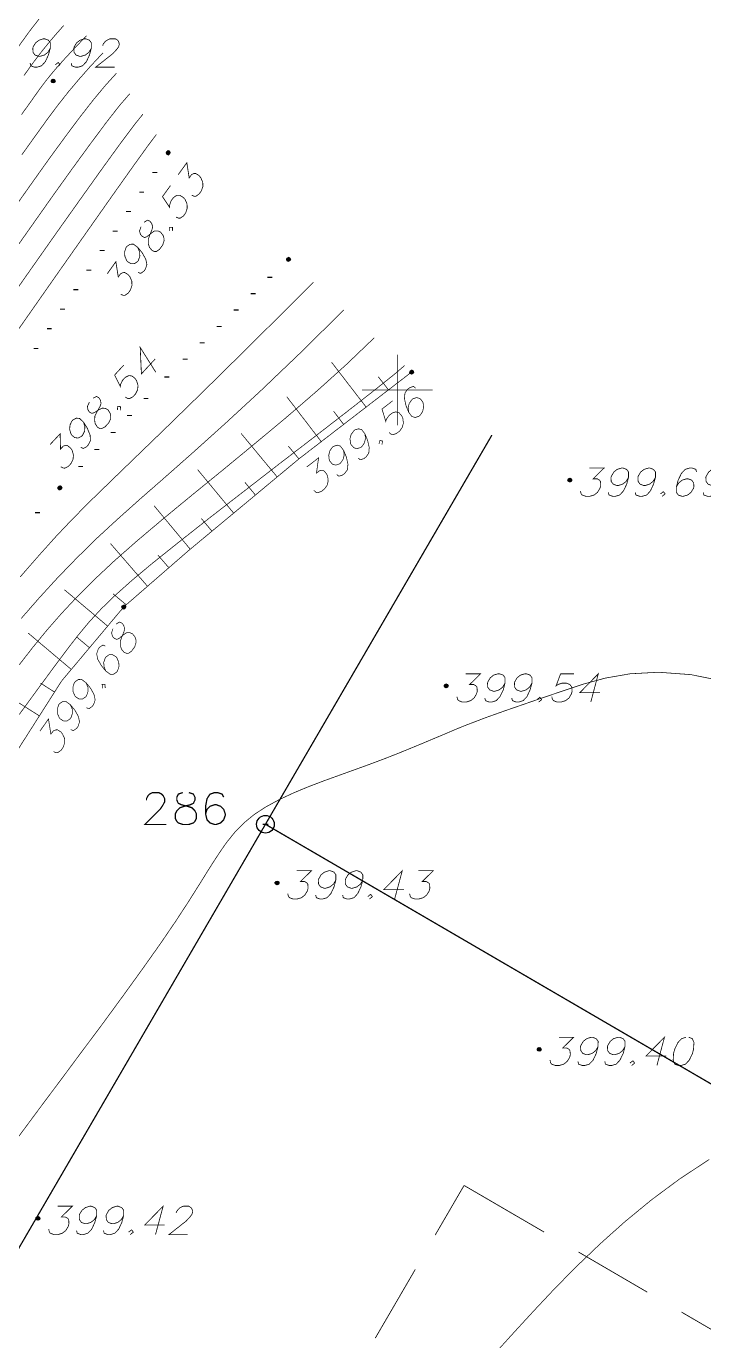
# Model space of a CAD drawing. Extents: x 489 to 720, y 1028 to 1176.
# Drawn here: x 516.04 to 525.64, y 1073.17 to 1091.78 of the extents above; entities that cross this region are included whole.
import ezdxf

# ---------------------------------------------------------------- set-up
doc = ezdxf.new("R2010")
doc.units = 0
doc.header["$MEASUREMENT"] = 0
for name, color, linetype in [('1202', 7, 'Continuous'), ('1501-TOPO', 7, 'Continuous'), ('1501-UP', 7, 'Continuous'), ('1506', 7, 'Continuous'), ('1507', 7, 'Continuous'), ('1510-UP', 7, 'Continuous'), ('1511-DOWN', 7, 'Continuous'), ('KAV-BINIAN', 7, 'Continuous'), ('M1602', 7, 'Continuous')]:
    doc.layers.add(name, color=color, linetype=linetype)

msp = doc.modelspace()

# ---------------------------------------------------------------- hatches: boundary and pattern name
at = {"layer": '1501-TOPO', "linetype": 'Continuous', "ltscale": 0.045455}
for points in [[(516.4, 1091.014), (516.4, 1090.993), (516.399, 1091.004)], [(516.406, 1091.023), (516.406, 1090.985), (516.4, 1091.014)], [(516.406, 1090.985), (516.4, 1091.014), (516.4, 1090.993)], [(516.415, 1091.029), (516.415, 1090.98), (516.406, 1091.023)], [(516.415, 1090.98), (516.406, 1091.023), (516.406, 1090.985)], [(516.425, 1091.031), (516.425, 1090.978), (516.415, 1091.029)], [(516.425, 1090.978), (516.415, 1091.029), (516.415, 1090.98)], [(516.436, 1091.029), (516.436, 1090.98), (516.425, 1091.031)], [(516.436, 1090.98), (516.425, 1091.031), (516.425, 1090.978)], [(516.444, 1091.023), (516.444, 1090.985), (516.436, 1091.029)], [(516.444, 1090.985), (516.436, 1091.029), (516.436, 1090.98)], [(516.449, 1091.014), (516.449, 1090.993), (516.444, 1091.023)], [(516.449, 1090.993), (516.444, 1091.023), (516.444, 1090.985)], [(516.452, 1091.004), (516.449, 1091.014), (516.449, 1090.993)], [(518.03, 1089.993), (518.069, 1089.965), (518.029, 1089.983)], [(518.069, 1089.965), (518.029, 1089.983), (518.06, 1089.962)], [(518.029, 1089.983), (518.06, 1089.962), (518.032, 1089.974)], [(518.033, 1090.004), (518.077, 1089.973), (518.03, 1089.993)], [(518.077, 1089.973), (518.03, 1089.993), (518.069, 1089.965)], [(518.06, 1089.962), (518.032, 1089.974), (518.049, 1089.963)], [(518.032, 1089.974), (518.049, 1089.963), (518.04, 1089.966)], [(518.041, 1090.01), (518.081, 1089.982), (518.033, 1090.004)], [(518.081, 1089.982), (518.033, 1090.004), (518.077, 1089.973)], [(518.05, 1090.014), (518.081, 1089.992), (518.041, 1090.01)], [(518.081, 1089.992), (518.041, 1090.01), (518.081, 1089.982)], [(518.061, 1090.014), (518.078, 1090.001), (518.05, 1090.014)], [(518.078, 1090.001), (518.05, 1090.014), (518.081, 1089.992)], [(518.071, 1090.009), (518.061, 1090.014), (518.078, 1090.001)], [(519.735, 1088.488), (519.769, 1088.454), (519.732, 1088.479)], [(519.769, 1088.454), (519.732, 1088.479), (519.76, 1088.451)], [(519.732, 1088.479), (519.76, 1088.451), (519.735, 1088.468)], [(519.74, 1088.497), (519.778, 1088.459), (519.735, 1088.488)], [(519.778, 1088.459), (519.735, 1088.488), (519.769, 1088.454)], [(519.76, 1088.451), (519.735, 1088.468), (519.749, 1088.454)], [(519.735, 1088.468), (519.749, 1088.454), (519.74, 1088.459)], [(519.749, 1088.503), (519.783, 1088.468), (519.74, 1088.497)], [(519.783, 1088.468), (519.74, 1088.497), (519.778, 1088.459)], [(519.76, 1088.505), (519.786, 1088.479), (519.749, 1088.503)], [(519.786, 1088.479), (519.749, 1088.503), (519.783, 1088.468)], [(519.77, 1088.503), (519.783, 1088.488), (519.76, 1088.505)], [(519.783, 1088.488), (519.76, 1088.505), (519.786, 1088.479)], [(519.778, 1088.497), (519.77, 1088.503), (519.783, 1088.488)], [(516.508, 1085.266), (516.544, 1085.233), (516.5, 1085.26)], [(516.519, 1085.268), (516.546, 1085.243), (516.508, 1085.266)], [(516.546, 1085.243), (516.508, 1085.266), (516.544, 1085.233)], [(516.529, 1085.267), (516.544, 1085.254), (516.519, 1085.268)], [(516.544, 1085.254), (516.519, 1085.268), (516.546, 1085.243)], [(516.537, 1085.262), (516.529, 1085.267), (516.544, 1085.254)], [(523.721, 1085.363), (523.721, 1085.342), (523.72, 1085.353)], [(523.727, 1085.371), (523.727, 1085.334), (523.721, 1085.363)], [(523.727, 1085.334), (523.721, 1085.363), (523.721, 1085.342)], [(523.736, 1085.376), (523.736, 1085.329), (523.727, 1085.371)], [(523.736, 1085.329), (523.727, 1085.371), (523.727, 1085.334)], [(523.746, 1085.379), (523.746, 1085.326), (523.736, 1085.376)], [(523.746, 1085.326), (523.736, 1085.376), (523.736, 1085.329)], [(523.756, 1085.376), (523.756, 1085.329), (523.746, 1085.379)], [(523.756, 1085.329), (523.746, 1085.379), (523.746, 1085.326)], [(523.764, 1085.371), (523.764, 1085.334), (523.756, 1085.376)], [(523.764, 1085.334), (523.756, 1085.376), (523.756, 1085.329)], [(523.77, 1085.363), (523.77, 1085.342), (523.764, 1085.371)], [(523.77, 1085.342), (523.764, 1085.371), (523.764, 1085.334)], [(523.772, 1085.353), (523.77, 1085.363), (523.77, 1085.342)], [(516.495, 1085.251), (516.53, 1085.218), (516.494, 1085.241)], [(516.53, 1085.218), (516.494, 1085.241), (516.521, 1085.216)], [(516.494, 1085.241), (516.521, 1085.216), (516.496, 1085.232)], [(516.5, 1085.26), (516.539, 1085.224), (516.495, 1085.251)], [(516.539, 1085.224), (516.495, 1085.251), (516.53, 1085.218)], [(516.521, 1085.216), (516.496, 1085.232), (516.511, 1085.217)], [(516.496, 1085.232), (516.511, 1085.217), (516.502, 1085.223)], [(516.544, 1085.233), (516.5, 1085.26), (516.539, 1085.224)], [(521.971, 1082.449), (521.971, 1082.429), (521.97, 1082.439)], [(521.977, 1082.458), (521.977, 1082.421), (521.971, 1082.449)], [(521.977, 1082.421), (521.971, 1082.449), (521.971, 1082.429)], [(521.986, 1082.464), (521.986, 1082.415), (521.977, 1082.458)], [(521.986, 1082.415), (521.977, 1082.458), (521.977, 1082.421)], [(521.996, 1082.466), (521.996, 1082.413), (521.986, 1082.464)], [(521.996, 1082.413), (521.986, 1082.464), (521.986, 1082.415)], [(522.006, 1082.464), (522.006, 1082.415), (521.996, 1082.466)], [(522.006, 1082.415), (521.996, 1082.466), (521.996, 1082.413)], [(522.014, 1082.458), (522.014, 1082.421), (522.006, 1082.464)], [(522.014, 1082.421), (522.006, 1082.464), (522.006, 1082.415)], [(522.02, 1082.449), (522.02, 1082.429), (522.014, 1082.458)], [(522.02, 1082.429), (522.014, 1082.458), (522.014, 1082.421)], [(522.022, 1082.439), (522.02, 1082.449), (522.02, 1082.429)], [(519.573, 1079.659), (519.573, 1079.639), (519.572, 1079.649)], [(519.579, 1079.667), (519.579, 1079.631), (519.573, 1079.659)], [(519.579, 1079.631), (519.573, 1079.659), (519.573, 1079.639)], [(519.588, 1079.673), (519.588, 1079.625), (519.579, 1079.667)], [(519.588, 1079.625), (519.579, 1079.667), (519.579, 1079.631)], [(519.598, 1079.675), (519.598, 1079.623), (519.588, 1079.673)], [(519.598, 1079.623), (519.588, 1079.673), (519.588, 1079.625)], [(519.608, 1079.673), (519.608, 1079.625), (519.598, 1079.675)], [(519.608, 1079.625), (519.598, 1079.675), (519.598, 1079.623)], [(519.616, 1079.667), (519.616, 1079.631), (519.608, 1079.673)], [(519.616, 1079.631), (519.608, 1079.673), (519.608, 1079.625)], [(519.622, 1079.659), (519.622, 1079.639), (519.616, 1079.667)], [(519.622, 1079.639), (519.616, 1079.667), (519.616, 1079.631)], [(519.624, 1079.649), (519.622, 1079.659), (519.622, 1079.639)], [(523.29, 1077.301), (523.29, 1077.281), (523.288, 1077.291)], [(523.296, 1077.31), (523.296, 1077.273), (523.29, 1077.301)], [(523.296, 1077.273), (523.29, 1077.301), (523.29, 1077.281)], [(523.304, 1077.316), (523.304, 1077.267), (523.296, 1077.31)], [(523.304, 1077.267), (523.296, 1077.31), (523.296, 1077.273)], [(523.314, 1077.317), (523.314, 1077.265), (523.304, 1077.316)], [(523.314, 1077.265), (523.304, 1077.316), (523.304, 1077.267)], [(523.324, 1077.316), (523.324, 1077.267), (523.314, 1077.317)], [(523.324, 1077.267), (523.314, 1077.317), (523.314, 1077.265)], [(523.332, 1077.31), (523.332, 1077.273), (523.324, 1077.316)], [(523.332, 1077.273), (523.324, 1077.316), (523.324, 1077.267)], [(523.338, 1077.301), (523.338, 1077.281), (523.332, 1077.31)], [(523.338, 1077.281), (523.332, 1077.31), (523.332, 1077.273)], [(523.34, 1077.291), (523.338, 1077.301), (523.338, 1077.281)], [(516.185, 1074.908), (516.185, 1074.888), (516.182, 1074.898)], [(516.19, 1074.916), (516.19, 1074.879), (516.185, 1074.908)], [(516.19, 1074.879), (516.185, 1074.908), (516.185, 1074.888)], [(516.199, 1074.922), (516.199, 1074.873), (516.19, 1074.916)], [(516.199, 1074.873), (516.19, 1074.916), (516.19, 1074.879)], [(516.21, 1074.924), (516.21, 1074.872), (516.199, 1074.922)], [(516.21, 1074.872), (516.199, 1074.922), (516.199, 1074.873)], [(516.219, 1074.922), (516.219, 1074.873), (516.21, 1074.924)], [(516.219, 1074.873), (516.21, 1074.924), (516.21, 1074.872)], [(516.228, 1074.916), (516.228, 1074.879), (516.219, 1074.922)], [(516.228, 1074.879), (516.219, 1074.922), (516.219, 1074.873)], [(516.233, 1074.908), (516.233, 1074.888), (516.228, 1074.916)], [(516.233, 1074.888), (516.228, 1074.916), (516.228, 1074.879)], [(516.236, 1074.898), (516.233, 1074.908), (516.233, 1074.888)]]:
    msp.add_hatch(color=7, dxfattribs=at).paths.add_polyline_path(points, flags=0)
at = {"layer": '1501-UP', "linetype": 'Continuous', "ltscale": 0.045455}
for points in [[(521.479, 1086.888), (521.512, 1086.859), (521.482, 1086.898)], [(521.48, 1086.878), (521.502, 1086.858), (521.479, 1086.888)], [(521.502, 1086.858), (521.479, 1086.888), (521.512, 1086.859)], [(521.485, 1086.868), (521.492, 1086.862), (521.48, 1086.878)], [(521.492, 1086.862), (521.48, 1086.878), (521.502, 1086.858)], [(521.482, 1086.898), (521.521, 1086.864), (521.489, 1086.905)], [(521.512, 1086.859), (521.482, 1086.898), (521.521, 1086.864)], [(521.489, 1086.905), (521.528, 1086.871), (521.498, 1086.909)], [(521.521, 1086.864), (521.489, 1086.905), (521.528, 1086.871)], [(521.498, 1086.909), (521.531, 1086.881), (521.508, 1086.91)], [(521.528, 1086.871), (521.498, 1086.909), (521.531, 1086.881)], [(521.531, 1086.881), (521.508, 1086.91), (521.53, 1086.891)], [(521.508, 1086.91), (521.53, 1086.891), (521.519, 1086.907)], [(521.53, 1086.891), (521.519, 1086.907), (521.525, 1086.9)], [(517.399, 1083.556), (517.436, 1083.532), (517.402, 1083.566)], [(517.402, 1083.547), (517.425, 1083.53), (517.399, 1083.556)], [(517.425, 1083.53), (517.399, 1083.556), (517.436, 1083.532)], [(517.402, 1083.566), (517.445, 1083.538), (517.406, 1083.575)], [(517.436, 1083.532), (517.402, 1083.566), (517.445, 1083.538)], [(517.407, 1083.538), (517.415, 1083.532), (517.402, 1083.547)], [(517.415, 1083.532), (517.402, 1083.547), (517.425, 1083.53)], [(517.406, 1083.575), (517.449, 1083.547), (517.415, 1083.581)], [(517.445, 1083.538), (517.406, 1083.575), (517.449, 1083.547)], [(517.415, 1083.581), (517.452, 1083.557), (517.425, 1083.583)], [(517.449, 1083.547), (517.415, 1083.581), (517.452, 1083.557)], [(517.452, 1083.557), (517.425, 1083.583), (517.449, 1083.567)], [(517.425, 1083.583), (517.449, 1083.567), (517.436, 1083.581)], [(517.449, 1083.567), (517.436, 1083.581), (517.444, 1083.575)]]:
    msp.add_hatch(color=18, dxfattribs=at).paths.add_polyline_path(points, flags=0)

# ---------------------------------------------------------------- linework, layer by layer
at = {"color": 250, "linetype": 'Continuous', "ltscale": 0.045455, "const_width": 0.0112}
for points in [[(516.383, 1091.468), (516.349, 1091.412), (516.3, 1091.373), (516.238, 1091.355), (516.219, 1091.355), (516.167, 1091.373), (516.139, 1091.412), (516.136, 1091.468), (516.14, 1091.488), (516.175, 1091.545), (516.223, 1091.583), (516.286, 1091.603), (516.305, 1091.603), (516.357, 1091.583), (516.385, 1091.545), (516.383, 1091.468), (516.357, 1091.373), (516.313, 1091.278), (516.26, 1091.221), (516.197, 1091.201), (516.16, 1091.201), (516.107, 1091.221), (516.098, 1091.259)], [(516.965, 1091.468), (516.93, 1091.412), (516.882, 1091.373), (516.82, 1091.355), (516.8, 1091.355), (516.748, 1091.373), (516.721, 1091.412), (516.717, 1091.468), (516.722, 1091.488), (516.756, 1091.545), (516.805, 1091.583), (516.867, 1091.603), (516.887, 1091.603), (516.938, 1091.583), (516.966, 1091.545), (516.965, 1091.468), (516.939, 1091.373), (516.895, 1091.278), (516.841, 1091.221), (516.779, 1091.201), (516.741, 1091.201), (516.689, 1091.221), (516.68, 1091.259)], [(517.128, 1091.507), (517.132, 1091.526), (517.162, 1091.564), (517.187, 1091.583), (517.23, 1091.603), (517.306, 1091.603), (517.339, 1091.583), (517.353, 1091.564), (517.362, 1091.526), (517.352, 1091.488), (517.322, 1091.449), (517.269, 1091.392), (517.027, 1091.201), (517.294, 1091.201)], [(516.454, 1091.235), (516.497, 1091.268), (516.521, 1091.235), (516.479, 1091.201)], [(518.196, 1089.678), (518.319, 1089.848), (518.352, 1089.633), (518.386, 1089.68), (518.42, 1089.696), (518.444, 1089.696), (518.492, 1089.666), (518.517, 1089.635), (518.544, 1089.574), (518.547, 1089.513), (518.525, 1089.45), (518.492, 1089.404), (518.447, 1089.373), (518.423, 1089.373), (518.387, 1089.388)], [(518.086, 1089.523), (517.974, 1089.368), (518.075, 1089.215), (518.074, 1089.246), (518.095, 1089.307), (518.129, 1089.354), (518.174, 1089.385), (518.222, 1089.385), (518.27, 1089.356), (518.296, 1089.325), (518.322, 1089.264), (518.324, 1089.203), (518.304, 1089.14), (518.271, 1089.093), (518.224, 1089.063), (518.202, 1089.063), (518.165, 1089.078)], [(517.669, 1088.941), (517.648, 1088.88), (517.662, 1088.834), (517.687, 1088.804), (517.723, 1088.788), (517.758, 1088.804), (517.815, 1088.85), (517.861, 1088.882), (517.908, 1088.882), (517.944, 1088.867), (517.981, 1088.822), (517.996, 1088.775), (517.997, 1088.745), (517.977, 1088.683), (517.932, 1088.621), (517.886, 1088.59), (517.862, 1088.59), (517.827, 1088.605), (517.789, 1088.65), (517.774, 1088.697), (517.772, 1088.758), (517.792, 1088.82), (517.824, 1088.897), (517.835, 1088.943), (517.82, 1088.989), (517.795, 1089.02), (517.76, 1089.034), (517.713, 1089.004)], [(518.077, 1088.881), (518.074, 1088.934), (518.115, 1088.934), (518.117, 1088.881)], [(517.623, 1088.649), (517.649, 1088.588), (517.653, 1088.526), (517.632, 1088.464), (517.621, 1088.449), (517.574, 1088.417), (517.528, 1088.417), (517.479, 1088.447), (517.466, 1088.463), (517.44, 1088.524), (517.437, 1088.585), (517.457, 1088.647), (517.469, 1088.663), (517.515, 1088.693), (517.562, 1088.695), (517.623, 1088.649), (517.686, 1088.573), (517.737, 1088.481), (517.753, 1088.404), (517.732, 1088.342), (517.71, 1088.312), (517.664, 1088.28), (517.628, 1088.295)], [(517.191, 1088.275), (517.313, 1088.446), (517.347, 1088.231), (517.38, 1088.276), (517.415, 1088.292), (517.439, 1088.293), (517.487, 1088.263), (517.513, 1088.232), (517.539, 1088.171), (517.541, 1088.109), (517.521, 1088.048), (517.488, 1088.001), (517.441, 1087.97), (517.419, 1087.97), (517.382, 1087.984)], [(517.879, 1086.881), (517.658, 1087.232), (517.675, 1086.858), (517.87, 1087.068)], [(517.424, 1086.981), (517.295, 1086.841), (517.377, 1086.676), (517.379, 1086.707), (517.407, 1086.766), (517.446, 1086.808), (517.496, 1086.833), (517.542, 1086.828), (517.587, 1086.791), (517.608, 1086.758), (517.627, 1086.693), (517.621, 1086.632), (517.592, 1086.574), (517.554, 1086.532), (517.505, 1086.507), (517.481, 1086.509), (517.447, 1086.529)], [(516.938, 1086.457), (516.91, 1086.398), (516.917, 1086.35), (516.938, 1086.317), (516.972, 1086.298), (517.008, 1086.309), (517.071, 1086.348), (517.121, 1086.373), (517.167, 1086.368), (517.202, 1086.348), (517.233, 1086.298), (517.241, 1086.251), (517.239, 1086.221), (517.211, 1086.162), (517.158, 1086.106), (517.108, 1086.081), (517.086, 1086.083), (517.052, 1086.103), (517.02, 1086.153), (517.012, 1086.2), (517.016, 1086.262), (517.046, 1086.321), (517.087, 1086.393), (517.103, 1086.438), (517.094, 1086.485), (517.073, 1086.518), (517.039, 1086.538), (516.99, 1086.513)], [(517.335, 1086.345), (517.339, 1086.398), (517.38, 1086.393), (517.375, 1086.34)], [(516.856, 1086.172), (516.874, 1086.108), (516.87, 1086.047), (516.841, 1085.988), (516.828, 1085.974), (516.779, 1085.949), (516.731, 1085.955), (516.687, 1085.99), (516.677, 1086.007), (516.658, 1086.072), (516.663, 1086.133), (516.691, 1086.191), (516.704, 1086.205), (516.754, 1086.231), (516.8, 1086.225), (516.856, 1086.172), (516.908, 1086.089), (516.948, 1085.991), (516.953, 1085.913), (516.924, 1085.854), (516.899, 1085.826), (516.849, 1085.801), (516.815, 1085.821)], [(516.38, 1085.856), (516.523, 1086.009), (516.529, 1085.792), (516.567, 1085.834), (516.604, 1085.846), (516.628, 1085.842), (516.672, 1085.806), (516.694, 1085.773), (516.712, 1085.708), (516.706, 1085.647), (516.678, 1085.589), (516.639, 1085.547), (516.59, 1085.522), (516.566, 1085.524), (516.532, 1085.543)], [(524.022, 1085.524), (524.232, 1085.524), (524.077, 1085.372), (524.135, 1085.372), (524.167, 1085.353), (524.181, 1085.333), (524.185, 1085.276), (524.174, 1085.238), (524.14, 1085.181), (524.092, 1085.142), (524.03, 1085.124), (523.972, 1085.124), (523.92, 1085.142), (523.906, 1085.162), (523.897, 1085.2)], [(524.578, 1085.391), (524.544, 1085.333), (524.495, 1085.296), (524.432, 1085.276), (524.414, 1085.276), (524.362, 1085.296), (524.333, 1085.333), (524.33, 1085.391), (524.336, 1085.409), (524.37, 1085.467), (524.417, 1085.505), (524.48, 1085.524), (524.499, 1085.524), (524.552, 1085.505), (524.579, 1085.467), (524.578, 1085.391), (524.553, 1085.296), (524.507, 1085.2), (524.454, 1085.142), (524.392, 1085.124), (524.354, 1085.124), (524.302, 1085.142), (524.292, 1085.181)], [(524.96, 1085.391), (524.925, 1085.333), (524.877, 1085.296), (524.814, 1085.276), (524.795, 1085.276), (524.742, 1085.296), (524.715, 1085.333), (524.712, 1085.391), (524.716, 1085.409), (524.75, 1085.467), (524.799, 1085.505), (524.862, 1085.524), (524.881, 1085.524), (524.932, 1085.505), (524.961, 1085.467), (524.96, 1085.391), (524.933, 1085.296), (524.889, 1085.2), (524.836, 1085.142), (524.773, 1085.124), (524.736, 1085.124), (524.683, 1085.142), (524.674, 1085.181)], [(525.542, 1085.467), (525.533, 1085.505), (525.481, 1085.524), (525.444, 1085.524), (525.381, 1085.505), (525.328, 1085.448), (525.282, 1085.353), (525.257, 1085.257), (525.256, 1085.181), (525.283, 1085.142), (525.336, 1085.124), (525.355, 1085.124), (525.417, 1085.142), (525.465, 1085.181), (525.5, 1085.238), (525.505, 1085.257), (525.502, 1085.314), (525.473, 1085.353), (525.421, 1085.372), (525.403, 1085.372), (525.34, 1085.353), (525.291, 1085.314), (525.257, 1085.257)], [(525.922, 1085.391), (525.888, 1085.333), (525.839, 1085.296), (525.778, 1085.276), (525.758, 1085.276), (525.706, 1085.296), (525.678, 1085.333), (525.674, 1085.391), (525.68, 1085.409), (525.714, 1085.467), (525.762, 1085.505), (525.824, 1085.524), (525.844, 1085.524), (525.896, 1085.505), (525.923, 1085.467), (525.922, 1085.391), (525.897, 1085.296), (525.852, 1085.2), (525.798, 1085.142), (525.737, 1085.124), (525.698, 1085.124), (525.646, 1085.142), (525.637, 1085.181)], [(525.03, 1085.157), (525.072, 1085.19), (525.097, 1085.157), (525.055, 1085.124)], [(522.272, 1082.61), (522.482, 1082.61), (522.327, 1082.458), (522.385, 1082.458), (522.417, 1082.439), (522.431, 1082.42), (522.435, 1082.363), (522.424, 1082.325), (522.39, 1082.267), (522.342, 1082.23), (522.28, 1082.21), (522.222, 1082.21), (522.171, 1082.23), (522.156, 1082.248), (522.147, 1082.287)], [(522.828, 1082.478), (522.794, 1082.42), (522.745, 1082.382), (522.683, 1082.363), (522.664, 1082.363), (522.612, 1082.382), (522.583, 1082.42), (522.58, 1082.478), (522.586, 1082.497), (522.62, 1082.554), (522.667, 1082.592), (522.73, 1082.61), (522.749, 1082.61), (522.802, 1082.592), (522.829, 1082.554), (522.828, 1082.478), (522.803, 1082.382), (522.757, 1082.287), (522.704, 1082.23), (522.642, 1082.21), (522.604, 1082.21), (522.552, 1082.23), (522.542, 1082.267)], [(523.21, 1082.478), (523.175, 1082.42), (523.127, 1082.382), (523.064, 1082.363), (523.045, 1082.363), (522.992, 1082.382), (522.965, 1082.42), (522.962, 1082.478), (522.966, 1082.497), (523, 1082.554), (523.049, 1082.592), (523.112, 1082.61), (523.131, 1082.61), (523.182, 1082.592), (523.211, 1082.554), (523.21, 1082.478), (523.183, 1082.382), (523.139, 1082.287), (523.086, 1082.23), (523.023, 1082.21), (522.986, 1082.21), (522.933, 1082.23), (522.924, 1082.267)], [(523.807, 1082.61), (523.616, 1082.61), (523.552, 1082.439), (523.577, 1082.458), (523.638, 1082.478), (523.696, 1082.478), (523.748, 1082.458), (523.775, 1082.42), (523.779, 1082.363), (523.769, 1082.325), (523.735, 1082.267), (523.687, 1082.23), (523.624, 1082.21), (523.566, 1082.21), (523.515, 1082.23), (523.5, 1082.248), (523.491, 1082.287)], [(524.044, 1082.21), (524.15, 1082.61), (523.889, 1082.343), (524.174, 1082.343)], [(523.28, 1082.243), (523.322, 1082.278), (523.347, 1082.243), (523.305, 1082.21)], [(519.874, 1079.821), (520.085, 1079.821), (519.929, 1079.668), (519.987, 1079.668), (520.02, 1079.649), (520.033, 1079.63), (520.037, 1079.573), (520.027, 1079.534), (519.992, 1079.478), (519.945, 1079.439), (519.882, 1079.421), (519.824, 1079.421), (519.773, 1079.439), (519.758, 1079.458), (519.749, 1079.497)], [(520.43, 1079.687), (520.396, 1079.63), (520.347, 1079.592), (520.286, 1079.573), (520.266, 1079.573), (520.214, 1079.592), (520.186, 1079.63), (520.182, 1079.687), (520.188, 1079.706), (520.222, 1079.764), (520.27, 1079.801), (520.332, 1079.821), (520.352, 1079.821), (520.404, 1079.801), (520.431, 1079.764), (520.43, 1079.687), (520.405, 1079.592), (520.36, 1079.497), (520.306, 1079.439), (520.245, 1079.421), (520.206, 1079.421), (520.154, 1079.439), (520.145, 1079.478)], [(520.812, 1079.687), (520.778, 1079.63), (520.729, 1079.592), (520.666, 1079.573), (520.647, 1079.573), (520.595, 1079.592), (520.567, 1079.63), (520.564, 1079.687), (520.569, 1079.706), (520.603, 1079.764), (520.652, 1079.801), (520.714, 1079.821), (520.733, 1079.821), (520.785, 1079.801), (520.813, 1079.764), (520.812, 1079.687), (520.786, 1079.592), (520.741, 1079.497), (520.688, 1079.439), (520.625, 1079.421), (520.588, 1079.421), (520.536, 1079.439), (520.527, 1079.478)], [(521.264, 1079.421), (521.372, 1079.821), (521.11, 1079.554), (521.396, 1079.554)], [(521.6, 1079.821), (521.811, 1079.821), (521.655, 1079.668), (521.712, 1079.668), (521.745, 1079.649), (521.76, 1079.63), (521.763, 1079.573), (521.753, 1079.534), (521.719, 1079.478), (521.67, 1079.439), (521.607, 1079.421), (521.55, 1079.421), (521.498, 1079.439), (521.485, 1079.458), (521.475, 1079.497)], [(520.882, 1079.454), (520.924, 1079.487), (520.949, 1079.454), (520.907, 1079.421)], [(523.591, 1077.463), (523.8, 1077.463), (523.646, 1077.31), (523.703, 1077.31), (523.736, 1077.291), (523.749, 1077.272), (523.754, 1077.215), (523.744, 1077.176), (523.708, 1077.12), (523.661, 1077.082), (523.598, 1077.063), (523.541, 1077.063), (523.489, 1077.082), (523.474, 1077.1), (523.466, 1077.139)], [(524.146, 1077.33), (524.112, 1077.272), (524.064, 1077.234), (524.002, 1077.215), (523.982, 1077.215), (523.93, 1077.234), (523.903, 1077.272), (523.898, 1077.33), (523.904, 1077.348), (523.938, 1077.406), (523.987, 1077.443), (524.048, 1077.463), (524.067, 1077.463), (524.12, 1077.443), (524.148, 1077.406), (524.146, 1077.33), (524.121, 1077.234), (524.077, 1077.139), (524.023, 1077.082), (523.961, 1077.063), (523.922, 1077.063), (523.87, 1077.082), (523.862, 1077.12)], [(524.528, 1077.33), (524.494, 1077.272), (524.445, 1077.234), (524.382, 1077.215), (524.364, 1077.215), (524.312, 1077.234), (524.283, 1077.272), (524.28, 1077.33), (524.285, 1077.348), (524.32, 1077.406), (524.367, 1077.443), (524.43, 1077.463), (524.449, 1077.463), (524.502, 1077.443), (524.529, 1077.406), (524.528, 1077.33), (524.503, 1077.234), (524.457, 1077.139), (524.404, 1077.082), (524.341, 1077.063), (524.304, 1077.063), (524.252, 1077.082), (524.242, 1077.12)], [(524.981, 1077.063), (525.088, 1077.463), (524.825, 1077.196), (525.112, 1077.196)], [(525.394, 1077.463), (525.331, 1077.443), (525.278, 1077.387), (525.232, 1077.291), (525.217, 1077.234), (525.211, 1077.139), (525.233, 1077.082), (525.286, 1077.063), (525.324, 1077.063), (525.386, 1077.082), (525.44, 1077.139), (525.485, 1077.234), (525.499, 1077.291), (525.506, 1077.387), (525.483, 1077.443), (525.431, 1077.463)], [(524.598, 1077.096), (524.641, 1077.13), (524.665, 1077.096), (524.623, 1077.063)], [(516.486, 1075.07), (516.696, 1075.07), (516.54, 1074.916), (516.598, 1074.916), (516.631, 1074.898), (516.645, 1074.879), (516.648, 1074.822), (516.638, 1074.783), (516.604, 1074.726), (516.555, 1074.688), (516.492, 1074.668), (516.436, 1074.668), (516.383, 1074.688), (516.37, 1074.707), (516.361, 1074.745)], [(517.041, 1074.935), (517.007, 1074.879), (516.958, 1074.84), (516.896, 1074.822), (516.878, 1074.822), (516.825, 1074.84), (516.797, 1074.879), (516.794, 1074.935), (516.798, 1074.955), (516.833, 1075.012), (516.881, 1075.05), (516.944, 1075.07), (516.963, 1075.07), (517.015, 1075.05), (517.042, 1075.012), (517.041, 1074.935), (517.015, 1074.84), (516.971, 1074.745), (516.917, 1074.688), (516.855, 1074.668), (516.817, 1074.668), (516.765, 1074.688), (516.756, 1074.726)], [(517.423, 1074.935), (517.388, 1074.879), (517.34, 1074.84), (517.278, 1074.822), (517.258, 1074.822), (517.206, 1074.84), (517.179, 1074.879), (517.174, 1074.935), (517.18, 1074.955), (517.214, 1075.012), (517.263, 1075.05), (517.325, 1075.07), (517.344, 1075.07), (517.396, 1075.05), (517.424, 1075.012), (517.423, 1074.935), (517.397, 1074.84), (517.353, 1074.745), (517.299, 1074.688), (517.237, 1074.668), (517.198, 1074.668), (517.147, 1074.688), (517.138, 1074.726)], [(517.875, 1074.668), (517.983, 1075.07), (517.721, 1074.803), (518.007, 1074.803)], [(518.167, 1074.974), (518.172, 1074.993), (518.202, 1075.031), (518.225, 1075.05), (518.269, 1075.07), (518.345, 1075.07), (518.378, 1075.05), (518.392, 1075.031), (518.402, 1074.993), (518.391, 1074.955), (518.362, 1074.916), (518.308, 1074.859), (518.066, 1074.668), (518.333, 1074.668)], [(517.494, 1074.703), (517.536, 1074.735), (517.561, 1074.703), (517.517, 1074.668)]]:
    msp.add_lwpolyline(points, dxfattribs=at)
at = {"color": 18, "linetype": 'Continuous', "ltscale": 0.045455, "const_width": 0.01}
for points in [[(521.561, 1086.655), (521.531, 1086.68), (521.478, 1086.663), (521.447, 1086.639), (521.41, 1086.587), (521.403, 1086.508), (521.425, 1086.406), (521.463, 1086.315), (521.508, 1086.254), (521.554, 1086.24), (521.607, 1086.257), (521.622, 1086.268), (521.66, 1086.322), (521.674, 1086.381), (521.667, 1086.448), (521.66, 1086.466), (521.622, 1086.508), (521.577, 1086.522), (521.523, 1086.505), (521.508, 1086.493), (521.471, 1086.44), (521.455, 1086.381), (521.463, 1086.315)], [(521.236, 1086.476), (521.085, 1086.36), (521.138, 1086.184), (521.146, 1086.214), (521.183, 1086.267), (521.229, 1086.303), (521.281, 1086.32), (521.327, 1086.306), (521.365, 1086.263), (521.38, 1086.226), (521.388, 1086.16), (521.372, 1086.1), (521.335, 1086.047), (521.289, 1086.013), (521.237, 1085.996), (521.214, 1086.003), (521.183, 1086.028)], [(520.844, 1086.006), (520.85, 1085.939), (520.836, 1085.88), (520.798, 1085.826), (520.783, 1085.815), (520.73, 1085.798), (520.685, 1085.812), (520.647, 1085.855), (520.639, 1085.873), (520.631, 1085.939), (520.647, 1085.999), (520.685, 1086.051), (520.699, 1086.064), (520.753, 1086.08), (520.798, 1086.067), (520.844, 1086.006), (520.881, 1085.915), (520.904, 1085.812), (520.897, 1085.734), (520.858, 1085.681), (520.829, 1085.657), (520.775, 1085.641), (520.746, 1085.666)], [(520.541, 1085.773), (520.549, 1085.707), (520.533, 1085.647), (520.496, 1085.593), (520.481, 1085.582), (520.428, 1085.565), (520.382, 1085.579), (520.345, 1085.622), (520.337, 1085.64), (520.33, 1085.706), (520.345, 1085.766), (520.382, 1085.82), (520.397, 1085.831), (520.45, 1085.848), (520.496, 1085.834), (520.541, 1085.773), (520.579, 1085.682), (520.602, 1085.579), (520.595, 1085.501), (520.557, 1085.448), (520.527, 1085.425), (520.473, 1085.408), (520.444, 1085.433)], [(521.042, 1085.864), (521.055, 1085.916), (521.095, 1085.905), (521.082, 1085.853)], [(520.02, 1085.54), (520.186, 1085.668), (520.156, 1085.453), (520.202, 1085.488), (520.239, 1085.492), (520.262, 1085.485), (520.299, 1085.442), (520.315, 1085.406), (520.322, 1085.34), (520.307, 1085.28), (520.27, 1085.228), (520.224, 1085.192), (520.171, 1085.175), (520.148, 1085.182), (520.119, 1085.207)], [(517.272, 1083.25), (517.252, 1083.189), (517.265, 1083.142), (517.29, 1083.112), (517.327, 1083.097), (517.361, 1083.113), (517.417, 1083.16), (517.464, 1083.191), (517.511, 1083.192), (517.547, 1083.178), (517.585, 1083.131), (517.599, 1083.085), (517.6, 1083.055), (517.58, 1082.992), (517.536, 1082.931), (517.49, 1082.899), (517.466, 1082.899), (517.43, 1082.914), (517.392, 1082.959), (517.378, 1083.006), (517.375, 1083.067), (517.396, 1083.129), (517.428, 1083.206), (517.437, 1083.253), (517.423, 1083.298), (517.398, 1083.329), (517.362, 1083.343), (517.316, 1083.313)], [(517.165, 1083.003), (517.129, 1083.017), (517.083, 1082.987), (517.062, 1082.956), (517.041, 1082.893), (517.056, 1082.817), (517.108, 1082.725), (517.171, 1082.649), (517.232, 1082.604), (517.28, 1082.604), (517.325, 1082.635), (517.337, 1082.651), (517.357, 1082.713), (517.354, 1082.774), (517.328, 1082.835), (517.315, 1082.851), (517.266, 1082.881), (517.219, 1082.881), (517.173, 1082.849), (517.162, 1082.833), (517.141, 1082.772), (517.145, 1082.71), (517.171, 1082.649)], [(516.889, 1082.484), (516.916, 1082.423), (516.919, 1082.362), (516.898, 1082.299), (516.887, 1082.284), (516.841, 1082.253), (516.795, 1082.251), (516.746, 1082.282), (516.733, 1082.297), (516.706, 1082.358), (516.704, 1082.42), (516.724, 1082.482), (516.735, 1082.497), (516.781, 1082.529), (516.828, 1082.53), (516.889, 1082.484), (516.953, 1082.408), (517.004, 1082.316), (517.02, 1082.239), (516.999, 1082.178), (516.977, 1082.147), (516.931, 1082.115), (516.895, 1082.13)], [(517.121, 1082.406), (517.119, 1082.459), (517.16, 1082.46), (517.162, 1082.407)], [(516.667, 1082.173), (516.695, 1082.112), (516.698, 1082.05), (516.677, 1081.989), (516.666, 1081.973), (516.62, 1081.942), (516.573, 1081.941), (516.524, 1081.972), (516.512, 1081.987), (516.485, 1082.048), (516.482, 1082.109), (516.503, 1082.171), (516.514, 1082.187), (516.56, 1082.218), (516.606, 1082.218), (516.667, 1082.173), (516.731, 1082.097), (516.782, 1082.006), (516.798, 1081.929), (516.778, 1081.867), (516.755, 1081.835), (516.71, 1081.805), (516.673, 1081.82)], [(516.237, 1081.798), (516.358, 1081.97), (516.392, 1081.755), (516.427, 1081.801), (516.461, 1081.816), (516.485, 1081.817), (516.533, 1081.787), (516.558, 1081.756), (516.585, 1081.696), (516.588, 1081.633), (516.567, 1081.572), (516.535, 1081.525), (516.488, 1081.493), (516.464, 1081.493), (516.429, 1081.508)]]:
    msp.add_lwpolyline(points, dxfattribs=at)
at = {"color": 214, "linetype": 'Continuous', "ltscale": 0.045455, "const_width": 0.0182}
for points in [[(517.747, 1080.82), (517.747, 1080.841), (517.769, 1080.884), (517.79, 1080.906), (517.833, 1080.928), (517.919, 1080.928), (517.962, 1080.906), (517.983, 1080.884), (518.005, 1080.841), (518.005, 1080.798), (517.983, 1080.756), (517.94, 1080.691), (517.725, 1080.476), (518.027, 1080.476)], [(518.262, 1080.928), (518.198, 1080.906), (518.177, 1080.863), (518.177, 1080.82), (518.198, 1080.776), (518.24, 1080.756), (518.327, 1080.734), (518.391, 1080.713), (518.433, 1080.67), (518.455, 1080.626), (518.455, 1080.563), (518.433, 1080.52), (518.412, 1080.498), (518.348, 1080.476), (518.262, 1080.476), (518.198, 1080.498), (518.177, 1080.52), (518.155, 1080.563), (518.155, 1080.626), (518.177, 1080.67), (518.22, 1080.713), (518.283, 1080.734), (518.37, 1080.756), (518.412, 1080.776), (518.433, 1080.82), (518.433, 1080.863), (518.412, 1080.906), (518.348, 1080.928)], [(518.841, 1080.863), (518.82, 1080.906), (518.756, 1080.928), (518.713, 1080.928), (518.648, 1080.906), (518.605, 1080.841), (518.585, 1080.734), (518.585, 1080.626), (518.605, 1080.541), (518.648, 1080.498), (518.713, 1080.476), (518.735, 1080.476), (518.798, 1080.498), (518.841, 1080.541), (518.863, 1080.605), (518.863, 1080.626), (518.841, 1080.691), (518.798, 1080.734), (518.735, 1080.756), (518.713, 1080.756), (518.648, 1080.734), (518.605, 1080.691), (518.585, 1080.626)]]:
    msp.add_lwpolyline(points, dxfattribs=at)
at = {"layer": '1202', "color": 7, "linetype": 'Continuous', "ltscale": 0.045455, "const_width": 0.0112}
for points in [[(521.302, 1087.129), (521.302, 1086.128)], [(521.803, 1086.628), (520.802, 1086.628)]]:
    msp.add_lwpolyline(points, dxfattribs=at)
at = {"layer": '1501-TOPO', "color": 7, "linetype": 'Continuous', "ltscale": 0.045455, "const_width": 0.0112}
for points in [[(516.4, 1091.004), (516.45, 1091.004)], [(518.03, 1089.988), (518.08, 1089.988)], [(519.735, 1088.479), (519.785, 1088.479)], [(523.721, 1085.353), (523.771, 1085.353)], [(516.495, 1085.242), (516.545, 1085.242)], [(521.971, 1082.439), (522.021, 1082.439)], [(519.573, 1079.649), (519.623, 1079.649)], [(523.289, 1077.291), (523.339, 1077.291)], [(516.185, 1074.898), (516.235, 1074.898)]]:
    msp.add_lwpolyline(points, dxfattribs=at)
at = {"layer": '1501-TOPO', "color": 7, "linetype": 'Continuous', "ltscale": 0.045455}
for points in [[(516.4, 1091.014), (516.4, 1090.993), (516.399, 1091.004)], [(516.406, 1091.023), (516.406, 1090.985), (516.4, 1091.014)], [(516.406, 1090.985), (516.4, 1091.014), (516.4, 1090.993)], [(516.415, 1091.029), (516.415, 1090.98), (516.406, 1091.023)], [(516.415, 1090.98), (516.406, 1091.023), (516.406, 1090.985)], [(516.425, 1091.031), (516.425, 1090.978), (516.415, 1091.029)], [(516.425, 1090.978), (516.415, 1091.029), (516.415, 1090.98)], [(516.436, 1091.029), (516.436, 1090.98), (516.425, 1091.031)], [(516.436, 1090.98), (516.425, 1091.031), (516.425, 1090.978)], [(516.444, 1091.023), (516.444, 1090.985), (516.436, 1091.029)], [(516.444, 1090.985), (516.436, 1091.029), (516.436, 1090.98)], [(516.449, 1091.014), (516.449, 1090.993), (516.444, 1091.023)], [(516.449, 1090.993), (516.444, 1091.023), (516.444, 1090.985)], [(516.452, 1091.004), (516.449, 1091.014), (516.449, 1090.993)], [(518.03, 1089.993), (518.069, 1089.965), (518.029, 1089.983)], [(518.069, 1089.965), (518.029, 1089.983), (518.06, 1089.962)], [(518.029, 1089.983), (518.06, 1089.962), (518.032, 1089.974)], [(518.033, 1090.004), (518.077, 1089.973), (518.03, 1089.993)], [(518.077, 1089.973), (518.03, 1089.993), (518.069, 1089.965)], [(518.06, 1089.962), (518.032, 1089.974), (518.049, 1089.963)], [(518.032, 1089.974), (518.049, 1089.963), (518.04, 1089.966)], [(518.041, 1090.01), (518.081, 1089.982), (518.033, 1090.004)], [(518.081, 1089.982), (518.033, 1090.004), (518.077, 1089.973)], [(518.05, 1090.014), (518.081, 1089.992), (518.041, 1090.01)], [(518.081, 1089.992), (518.041, 1090.01), (518.081, 1089.982)], [(518.061, 1090.014), (518.078, 1090.001), (518.05, 1090.014)], [(518.078, 1090.001), (518.05, 1090.014), (518.081, 1089.992)], [(518.071, 1090.009), (518.061, 1090.014), (518.078, 1090.001)], [(519.735, 1088.488), (519.769, 1088.454), (519.732, 1088.479)], [(519.769, 1088.454), (519.732, 1088.479), (519.76, 1088.451)], [(519.732, 1088.479), (519.76, 1088.451), (519.735, 1088.468)], [(519.74, 1088.497), (519.778, 1088.459), (519.735, 1088.488)], [(519.778, 1088.459), (519.735, 1088.488), (519.769, 1088.454)], [(519.76, 1088.451), (519.735, 1088.468), (519.749, 1088.454)], [(519.735, 1088.468), (519.749, 1088.454), (519.74, 1088.459)], [(519.749, 1088.503), (519.783, 1088.468), (519.74, 1088.497)], [(519.783, 1088.468), (519.74, 1088.497), (519.778, 1088.459)], [(519.76, 1088.505), (519.786, 1088.479), (519.749, 1088.503)], [(519.786, 1088.479), (519.749, 1088.503), (519.783, 1088.468)], [(519.77, 1088.503), (519.783, 1088.488), (519.76, 1088.505)], [(519.783, 1088.488), (519.76, 1088.505), (519.786, 1088.479)], [(519.778, 1088.497), (519.77, 1088.503), (519.783, 1088.488)], [(516.508, 1085.266), (516.544, 1085.233), (516.5, 1085.26)], [(516.519, 1085.268), (516.546, 1085.243), (516.508, 1085.266)], [(516.546, 1085.243), (516.508, 1085.266), (516.544, 1085.233)], [(516.529, 1085.267), (516.544, 1085.254), (516.519, 1085.268)], [(516.544, 1085.254), (516.519, 1085.268), (516.546, 1085.243)], [(516.537, 1085.262), (516.529, 1085.267), (516.544, 1085.254)], [(523.721, 1085.363), (523.721, 1085.342), (523.72, 1085.353)], [(523.727, 1085.371), (523.727, 1085.334), (523.721, 1085.363)], [(523.727, 1085.334), (523.721, 1085.363), (523.721, 1085.342)], [(523.736, 1085.376), (523.736, 1085.329), (523.727, 1085.371)], [(523.736, 1085.329), (523.727, 1085.371), (523.727, 1085.334)], [(523.746, 1085.379), (523.746, 1085.326), (523.736, 1085.376)], [(523.746, 1085.326), (523.736, 1085.376), (523.736, 1085.329)], [(523.756, 1085.376), (523.756, 1085.329), (523.746, 1085.379)], [(523.756, 1085.329), (523.746, 1085.379), (523.746, 1085.326)], [(523.764, 1085.371), (523.764, 1085.334), (523.756, 1085.376)], [(523.764, 1085.334), (523.756, 1085.376), (523.756, 1085.329)], [(523.77, 1085.363), (523.77, 1085.342), (523.764, 1085.371)], [(523.77, 1085.342), (523.764, 1085.371), (523.764, 1085.334)], [(523.772, 1085.353), (523.77, 1085.363), (523.77, 1085.342)], [(516.495, 1085.251), (516.53, 1085.218), (516.494, 1085.241)], [(516.53, 1085.218), (516.494, 1085.241), (516.521, 1085.216)], [(516.494, 1085.241), (516.521, 1085.216), (516.496, 1085.232)], [(516.5, 1085.26), (516.539, 1085.224), (516.495, 1085.251)], [(516.539, 1085.224), (516.495, 1085.251), (516.53, 1085.218)], [(516.521, 1085.216), (516.496, 1085.232), (516.511, 1085.217)], [(516.496, 1085.232), (516.511, 1085.217), (516.502, 1085.223)], [(516.544, 1085.233), (516.5, 1085.26), (516.539, 1085.224)], [(521.971, 1082.449), (521.971, 1082.429), (521.97, 1082.439)], [(521.977, 1082.458), (521.977, 1082.421), (521.971, 1082.449)], [(521.977, 1082.421), (521.971, 1082.449), (521.971, 1082.429)], [(521.986, 1082.464), (521.986, 1082.415), (521.977, 1082.458)], [(521.986, 1082.415), (521.977, 1082.458), (521.977, 1082.421)], [(521.996, 1082.466), (521.996, 1082.413), (521.986, 1082.464)], [(521.996, 1082.413), (521.986, 1082.464), (521.986, 1082.415)], [(522.006, 1082.464), (522.006, 1082.415), (521.996, 1082.466)], [(522.006, 1082.415), (521.996, 1082.466), (521.996, 1082.413)], [(522.014, 1082.458), (522.014, 1082.421), (522.006, 1082.464)], [(522.014, 1082.421), (522.006, 1082.464), (522.006, 1082.415)], [(522.02, 1082.449), (522.02, 1082.429), (522.014, 1082.458)], [(522.02, 1082.429), (522.014, 1082.458), (522.014, 1082.421)], [(522.022, 1082.439), (522.02, 1082.449), (522.02, 1082.429)], [(519.573, 1079.659), (519.573, 1079.639), (519.572, 1079.649)], [(519.579, 1079.667), (519.579, 1079.631), (519.573, 1079.659)], [(519.579, 1079.631), (519.573, 1079.659), (519.573, 1079.639)], [(519.588, 1079.673), (519.588, 1079.625), (519.579, 1079.667)], [(519.588, 1079.625), (519.579, 1079.667), (519.579, 1079.631)], [(519.598, 1079.675), (519.598, 1079.623), (519.588, 1079.673)], [(519.598, 1079.623), (519.588, 1079.673), (519.588, 1079.625)], [(519.608, 1079.673), (519.608, 1079.625), (519.598, 1079.675)], [(519.608, 1079.625), (519.598, 1079.675), (519.598, 1079.623)], [(519.616, 1079.667), (519.616, 1079.631), (519.608, 1079.673)], [(519.616, 1079.631), (519.608, 1079.673), (519.608, 1079.625)], [(519.622, 1079.659), (519.622, 1079.639), (519.616, 1079.667)], [(519.622, 1079.639), (519.616, 1079.667), (519.616, 1079.631)], [(519.624, 1079.649), (519.622, 1079.659), (519.622, 1079.639)], [(523.29, 1077.301), (523.29, 1077.281), (523.288, 1077.291)], [(523.296, 1077.31), (523.296, 1077.273), (523.29, 1077.301)], [(523.296, 1077.273), (523.29, 1077.301), (523.29, 1077.281)], [(523.304, 1077.316), (523.304, 1077.267), (523.296, 1077.31)], [(523.304, 1077.267), (523.296, 1077.31), (523.296, 1077.273)], [(523.314, 1077.317), (523.314, 1077.265), (523.304, 1077.316)], [(523.314, 1077.265), (523.304, 1077.316), (523.304, 1077.267)], [(523.324, 1077.316), (523.324, 1077.267), (523.314, 1077.317)], [(523.324, 1077.267), (523.314, 1077.317), (523.314, 1077.265)], [(523.332, 1077.31), (523.332, 1077.273), (523.324, 1077.316)], [(523.332, 1077.273), (523.324, 1077.316), (523.324, 1077.267)], [(523.338, 1077.301), (523.338, 1077.281), (523.332, 1077.31)], [(523.338, 1077.281), (523.332, 1077.31), (523.332, 1077.273)], [(523.34, 1077.291), (523.338, 1077.301), (523.338, 1077.281)], [(516.185, 1074.908), (516.185, 1074.888), (516.182, 1074.898)], [(516.19, 1074.916), (516.19, 1074.879), (516.185, 1074.908)], [(516.19, 1074.879), (516.185, 1074.908), (516.185, 1074.888)], [(516.199, 1074.922), (516.199, 1074.873), (516.19, 1074.916)], [(516.199, 1074.873), (516.19, 1074.916), (516.19, 1074.879)], [(516.21, 1074.924), (516.21, 1074.872), (516.199, 1074.922)], [(516.21, 1074.872), (516.199, 1074.922), (516.199, 1074.873)], [(516.219, 1074.922), (516.219, 1074.873), (516.21, 1074.924)], [(516.219, 1074.873), (516.21, 1074.924), (516.21, 1074.872)], [(516.228, 1074.916), (516.228, 1074.879), (516.219, 1074.922)], [(516.228, 1074.879), (516.219, 1074.922), (516.219, 1074.873)], [(516.233, 1074.908), (516.233, 1074.888), (516.228, 1074.916)], [(516.233, 1074.888), (516.228, 1074.916), (516.228, 1074.879)], [(516.236, 1074.898), (516.233, 1074.908), (516.233, 1074.888)]]:
    msp.add_lwpolyline(points, dxfattribs=at)
for centre in [(516.425, 1091.004), (519.76, 1088.479), (523.746, 1085.353), (521.996, 1082.439), (519.598, 1079.649), (523.314, 1077.291), (516.21, 1074.898)]:
    msp.add_circle(centre, 0.0261, dxfattribs=at)
for centre, start, end in [((518.055, 1089.988), 144.3823, 144.3823), ((516.52, 1085.242), 137.1204, 497.1203)]:
    msp.add_arc(centre, 0.0261, start, end, dxfattribs=at)
at = {"layer": '1501-UP', "color": 18, "linetype": 'Continuous', "ltscale": 0.045455, "const_width": 0.01}
for points in [[(521.483, 1086.884), (521.528, 1086.884)], [(517.404, 1083.557), (517.448, 1083.557)]]:
    msp.add_lwpolyline(points, dxfattribs=at)
at = {"layer": '1501-UP', "color": 18, "linetype": 'Continuous', "ltscale": 0.045455}
for points in [[(521.479, 1086.888), (521.512, 1086.859), (521.482, 1086.898)], [(521.48, 1086.878), (521.502, 1086.858), (521.479, 1086.888)], [(521.502, 1086.858), (521.479, 1086.888), (521.512, 1086.859)], [(521.485, 1086.868), (521.492, 1086.862), (521.48, 1086.878)], [(521.492, 1086.862), (521.48, 1086.878), (521.502, 1086.858)], [(521.482, 1086.898), (521.521, 1086.864), (521.489, 1086.905)], [(521.512, 1086.859), (521.482, 1086.898), (521.521, 1086.864)], [(521.489, 1086.905), (521.528, 1086.871), (521.498, 1086.909)], [(521.521, 1086.864), (521.489, 1086.905), (521.528, 1086.871)], [(521.498, 1086.909), (521.531, 1086.881), (521.508, 1086.91)], [(521.528, 1086.871), (521.498, 1086.909), (521.531, 1086.881)], [(521.531, 1086.881), (521.508, 1086.91), (521.53, 1086.891)], [(521.508, 1086.91), (521.53, 1086.891), (521.519, 1086.907)], [(521.53, 1086.891), (521.519, 1086.907), (521.525, 1086.9)], [(517.399, 1083.556), (517.436, 1083.532), (517.402, 1083.566)], [(517.402, 1083.547), (517.425, 1083.53), (517.399, 1083.556)], [(517.425, 1083.53), (517.399, 1083.556), (517.436, 1083.532)], [(517.402, 1083.566), (517.445, 1083.538), (517.406, 1083.575)], [(517.436, 1083.532), (517.402, 1083.566), (517.445, 1083.538)], [(517.407, 1083.538), (517.415, 1083.532), (517.402, 1083.547)], [(517.415, 1083.532), (517.402, 1083.547), (517.425, 1083.53)], [(517.406, 1083.575), (517.449, 1083.547), (517.415, 1083.581)], [(517.445, 1083.538), (517.406, 1083.575), (517.449, 1083.547)], [(517.415, 1083.581), (517.452, 1083.557), (517.425, 1083.583)], [(517.449, 1083.547), (517.415, 1083.581), (517.452, 1083.557)], [(517.452, 1083.557), (517.425, 1083.583), (517.449, 1083.567)], [(517.425, 1083.583), (517.449, 1083.567), (517.436, 1083.581)], [(517.449, 1083.567), (517.436, 1083.581), (517.444, 1083.575)]]:
    msp.add_lwpolyline(points, dxfattribs=at)
for centre in [(521.505, 1086.884), (517.425, 1083.557)]:
    msp.add_circle(centre, 0.0261, dxfattribs=at)
at = {"layer": '1506', "color": 13, "linetype": 'Continuous', "ltscale": 0.045455, "const_width": 0.01}
for points in [[(515.939, 1091.501), (516.086, 1091.705), (516.235, 1091.897)], [(516.012, 1091.084), (516.147, 1091.273), (516.28, 1091.446), (516.419, 1091.615), (516.573, 1091.791)], [(515.979, 1089.958), (516.17, 1090.225), (516.338, 1090.458), (516.492, 1090.664), (516.642, 1090.854), (516.794, 1091.034), (516.954, 1091.215), (517.132, 1091.405)], [(515.902, 1089.248), (516.145, 1089.591), (516.375, 1089.914), (516.594, 1090.213), (516.797, 1090.485), (516.987, 1090.729), (517.162, 1090.94), (517.321, 1091.115)], [(515.825, 1088.537), (516.121, 1088.956), (516.413, 1089.37), (516.694, 1089.762), (516.953, 1090.117), (517.181, 1090.423), (517.37, 1090.664), (517.51, 1090.825)], [(515.671, 1087.115), (516.072, 1087.687), (516.488, 1088.281), (516.894, 1088.858), (517.263, 1089.382), (517.569, 1089.813), (517.786, 1090.114), (517.887, 1090.247)], [(520.113, 1088.156), (519.244, 1087.29), (518.548, 1086.605), (517.999, 1086.07), (517.567, 1085.653), (517.227, 1085.324), (516.949, 1085.054), (516.706, 1084.809), (516.471, 1084.562), (516.221, 1084.284), (515.956, 1083.981)], [(520.974, 1087.368), (520.586, 1086.996), (520.165, 1086.617), (519.724, 1086.237), (519.273, 1085.862), (518.825, 1085.493), (518.391, 1085.14), (517.985, 1084.806), (517.614, 1084.493), (517.291, 1084.209), (517.01, 1083.946), (516.762, 1083.699), (516.539, 1083.46), (516.333, 1083.225), (516.138, 1082.987), (515.944, 1082.738)], [(521.405, 1086.975), (521.257, 1086.849), (520.974, 1086.623), (520.587, 1086.321), (520.127, 1085.965), (519.624, 1085.579), (519.113, 1085.183), (518.623, 1084.804), (518.187, 1084.46), (517.827, 1084.172), (517.536, 1083.929), (517.3, 1083.718), (517.104, 1083.528), (516.932, 1083.341), (516.77, 1083.146), (516.602, 1082.928), (516.413, 1082.674), (516.192, 1082.374), (515.945, 1082.035)], [(515.842, 1075.929), (516.063, 1076.229), (516.311, 1076.562), (516.579, 1076.921), (516.858, 1077.296), (517.144, 1077.679), (517.423, 1078.06), (517.691, 1078.431), (517.94, 1078.782), (518.16, 1079.104), (518.346, 1079.389), (518.504, 1079.639), (518.64, 1079.858), (518.763, 1080.049), (518.879, 1080.217), (518.998, 1080.365), (519.127, 1080.497), (519.272, 1080.616), (519.439, 1080.725), (519.628, 1080.828), (519.831, 1080.923), (520.045, 1081.012), (520.266, 1081.096), (520.488, 1081.176), (520.707, 1081.255), (520.917, 1081.331), (521.117, 1081.406), (521.306, 1081.48), (521.485, 1081.553), (521.655, 1081.623), (521.816, 1081.691), (521.972, 1081.756), (522.121, 1081.82), (522.266, 1081.879), (522.41, 1081.934), (522.554, 1081.989), (522.703, 1082.042), (522.861, 1082.098), (523.033, 1082.157), (523.223, 1082.223), (523.435, 1082.295), (523.673, 1082.376), (523.942, 1082.465), (524.249, 1082.549), (524.6, 1082.61), (525.004, 1082.632), (525.465, 1082.598), (525.991, 1082.492)], [(522.755, 1073.062), (522.992, 1073.323), (523.253, 1073.606), (523.535, 1073.906), (523.841, 1074.216), (524.171, 1074.532), (524.523, 1074.847), (524.899, 1075.156), (525.299, 1075.453), (525.722, 1075.732)]]:
    msp.add_lwpolyline(points, dxfattribs=at)
at = {"layer": '1507', "color": 18, "linetype": 'Continuous', "ltscale": 0.045455, "const_width": 0.01}
for points in [[(515.975, 1090.529), (516.085, 1090.681), (516.173, 1090.806), (516.249, 1090.912), (516.32, 1091.006), (516.395, 1091.099), (516.481, 1091.201), (516.588, 1091.32), (516.724, 1091.466), (516.898, 1091.648)], [(515.748, 1087.826), (516.096, 1088.322), (516.45, 1088.825), (516.794, 1089.309), (517.108, 1089.749), (517.375, 1090.118), (517.578, 1090.389), (517.698, 1090.537)], [(520.544, 1087.763), (519.915, 1087.143), (519.357, 1086.61), (518.862, 1086.154), (518.421, 1085.757), (518.027, 1085.409), (517.67, 1085.097), (517.345, 1084.807), (517.042, 1084.528), (516.756, 1084.247), (516.482, 1083.964), (516.222, 1083.68), (515.973, 1083.395)]]:
    msp.add_lwpolyline(points, dxfattribs=at)
at = {"layer": '1510-UP', "color": 18, "linetype": 'Continuous', "ltscale": 0.045455, "const_width": 0.01}
for points in [[(520.37, 1087.022), (520.86, 1086.387)], [(505.075, 1064.509), (506.415, 1065.958), (507.335, 1067.168), (508.21, 1068.476), (509.244, 1070.376), (510.578, 1073.123), (512.128, 1075.823), (514.287, 1078.97), (515.662, 1081.124), (516.544, 1082.508), (517.425, 1083.557), (518.338, 1084.35), (519.914, 1085.659), (521.505, 1086.884)], [(521.032, 1086.817), (521.177, 1086.631)], [(519.736, 1086.533), (520.224, 1085.898)], [(520.398, 1086.329), (520.541, 1086.142)], [(519.088, 1086.014), (519.599, 1085.398)], [(519.757, 1085.834), (519.907, 1085.654)], [(518.472, 1085.501), (518.983, 1084.885)], [(519.141, 1085.323), (519.291, 1085.141)], [(517.855, 1084.99), (518.367, 1084.374)], [(518.524, 1084.81), (518.675, 1084.63)], [(517.237, 1084.454), (517.762, 1083.849)], [(517.91, 1084.29), (518.064, 1084.112)], [(516.585, 1083.8), (517.197, 1083.285)], [(517.274, 1083.743), (517.455, 1083.591)], [(516.069, 1083.188), (516.681, 1082.672)], [(516.758, 1083.131), (516.939, 1082.979)], [(516.245, 1082.478), (516.444, 1082.351)], [(515.553, 1082.443), (516.229, 1082.014)]]:
    msp.add_lwpolyline(points, dxfattribs=at)
at = {"layer": '1511-DOWN', "color": 7, "linetype": 'Continuous', "ltscale": 0.045455, "const_width": 0.0158}
for points in [[(518.02, 1089.988), (518.09, 1089.988)], [(517.831, 1089.709), (517.902, 1089.709)], [(517.644, 1089.432), (517.714, 1089.432)], [(517.457, 1089.156), (517.528, 1089.156)], [(517.27, 1088.88), (517.34, 1088.88)], [(517.083, 1088.604), (517.154, 1088.604)], [(519.724, 1088.479), (519.795, 1088.479)], [(516.896, 1088.326), (516.966, 1088.326)], [(516.708, 1088.05), (516.779, 1088.05)], [(519.462, 1088.225), (519.532, 1088.225)], [(519.222, 1087.993), (519.292, 1087.993)], [(516.522, 1087.774), (516.592, 1087.774)], [(518.982, 1087.762), (519.053, 1087.762)], [(516.335, 1087.498), (516.405, 1087.498)], [(518.741, 1087.53), (518.812, 1087.53)], [(516.146, 1087.218), (516.216, 1087.218)], [(518.502, 1087.298), (518.572, 1087.298)], [(518.262, 1087.066), (518.332, 1087.066)], [(517.999, 1086.813), (518.07, 1086.813)], [(517.705, 1086.508), (517.775, 1086.508)], [(517.473, 1086.268), (517.544, 1086.268)], [(517.241, 1086.028), (517.312, 1086.028)], [(517.01, 1085.788), (517.08, 1085.788)], [(516.779, 1085.547), (516.849, 1085.547)], [(516.485, 1085.242), (516.555, 1085.242)], [(516.169, 1084.892), (516.239, 1084.892)]]:
    msp.add_lwpolyline(points, dxfattribs=at)
at = {"layer": 'KAV-BINIAN', "color": 1, "linetype": 'Continuous', "ltscale": 0.045455, "const_width": 0.0118}
for points in [[(522.248, 1075.364), (521.839, 1074.662)], [(522.248, 1075.364), (523.383, 1074.703)], [(523.871, 1074.42), (524.844, 1073.853)], [(521.556, 1074.174), (520.989, 1073.201)], [(525.33, 1073.57), (526.304, 1073.003)]]:
    msp.add_lwpolyline(points, dxfattribs=at)
at = {"layer": 'M1602', "color": 214, "linetype": 'Continuous', "ltscale": 0.045455, "const_width": 0.0182}
for points in [[(522.642, 1085.99), (505.399, 1056.376)], [(519.392, 1080.479), (519.474, 1080.479)], [(519.433, 1080.479), (541.063, 1067.884)]]:
    msp.add_lwpolyline(points, dxfattribs=at)
at = {"layer": 'M1602', "color": 214, "linetype": 'Continuous', "ltscale": 0.045455}
msp.add_circle((519.433, 1080.479), 0.125, dxfattribs=at)

doc.saveas('drawing.dxf')
